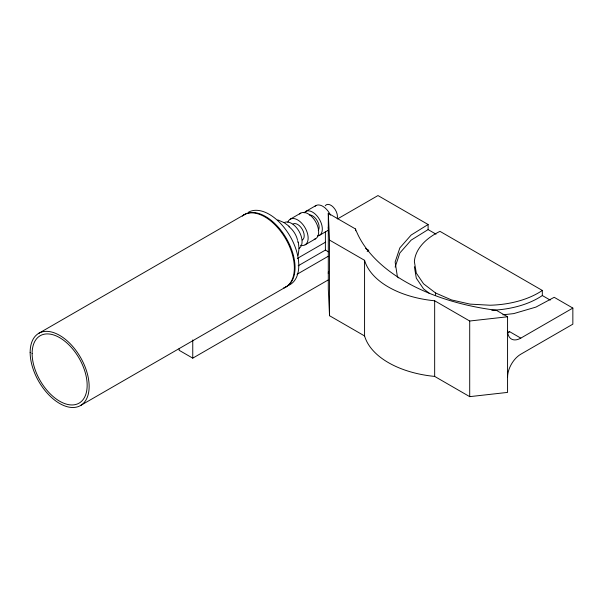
<?xml version="1.0" encoding="UTF-8"?>
<svg xmlns="http://www.w3.org/2000/svg" width="603" height="603" viewBox="0 0 603 603"><rect width="100%" height="100%" fill="white"/><g stroke="black" fill="none" stroke-linecap="round" stroke-linejoin="round"><path stroke-width="0.9" d="M298.199 255.303L299.02 248.398L298.327 242.082M395.138 267.091L399.864 252.966L411.14 240.137L428.107 229.592L428.107 224.504L377.975 195.56L337.522 218.919M428.107 224.504L411.14 235.042L399.864 247.871L395.138 261.996L397.332 276.325L398.372 277.893M38.788 333.308L244.011 214.826M290.254 219.175L300.769 213.1M305.706 211.465L315.882 205.585M319.477 235.321L328.092 230.346M305.08 244.848L315.595 238.773M297.287 258.468L325.71 242.059M298.191 265.787L325.386 250.087L328.401 251.82M296.978 274.32L328.168 256.305M80.501 405.555L285.724 287.066M367.152 251.21L368.712 250.313L365.508 248.466M179.181 348.496L179.181 350.32L192.756 358.152L328.092 280.018M507.877 332.524A18.708 10.801 -60 0 0 509.603 331.658L520.796 338.125L572.85 308.073L572.85 324.165L520.796 354.217A18.708 10.801 -60 0 0 507.568 377.131M507.259 332.999L509.603 331.658M328.296 213.274L329.532 240.084L364.574 260.323A85.49 49.356 0 0 0 434.665 300.784L469.707 321.015L507.568 316.779L507.568 392.402L469.707 396.646L434.665 376.415A85.49 49.356 0 0 1 364.574 335.946L329.532 315.716L328.296 288.905L328.296 213.274L355.484 228.967A184.088 106.286 0 0 0 496.314 310.281L507.568 316.779M502.842 314.819L513.718 313.605L535.939 307.093L554.195 297.302L572.85 308.073M277.764 219.907L284.149 222.643A14.871 8.585 60 0 1 298.998 231.243A14.871 8.585 60 0 1 298.998 248.413M542.323 290.45L439.979 231.356A72.616 41.924 0 0 0 414.382 261.612L416.304 273.076L423.555 283.802L435.585 292.983L451.489 299.925L470.069 304.116L489.915 305.224A72.616 41.924 0 0 0 542.323 290.45L542.323 295.538L550.238 300.106M428.107 229.592L436.022 234.168M284.149 222.643L289.274 226.404M429.215 293.209L423.555 288.89L416.304 278.164L414.382 266.707M469.707 321.015L469.707 396.646M435.585 292.983L435.585 295.53M434.665 300.784L434.665 376.415M364.574 260.323L364.574 335.946M355.484 228.967L355.484 230.798M329.532 240.084L329.532 315.716M325.386 231.499L325.386 250.087M192.756 339.949L192.756 358.152M328.409 228.914A18.708 10.801 -60 0 1 328.296 226.984M520.796 338.125A18.708 10.801 -60 0 1 507.568 330.482M328.296 273.626A18.708 10.801 -60 0 1 328.409 271.569M542.323 295.538A72.616 41.924 0 0 1 491.799 310.259M368.712 250.313A18.708 10.801 -60 0 1 367.559 250.923M248.406 212.256A41.735 24.097 60 0 1 291.279 238.396A41.735 24.097 60 0 1 287.676 285.664M242.474 215.987A41.735 24.097 60 0 1 286.41 238.509A41.735 24.097 60 0 1 283.945 287.819M242.519 215.821A41.713 24.082 60 0 1 285.724 238.901A41.713 24.082 60 0 1 284.111 287.865M288.86 226.638A14.871 8.585 60 0 1 297.445 239.738M297.648 240.605A14.871 8.585 60 0 1 297.912 242.316M293.035 223.984A9.264 5.344 60 0 1 302.299 229.336A9.264 5.344 60 0 1 302.299 240.032M287.819 222.183A14.826 8.555 60 0 1 305.389 228.296A14.826 8.555 60 0 1 300.377 245.263M309.316 214.954A9.264 5.344 60 0 1 317.223 220.721A9.264 5.344 60 0 1 318.263 230.452M299.593 214.042A14.826 8.555 60 0 1 315.595 221.663A14.826 8.555 60 0 1 314.193 239.323M304.153 212.897A13.771 7.952 60 0 1 319.477 219.417A13.771 7.952 60 0 1 317.464 235.946M314.789 206.46A13.771 7.952 60 0 1 330.497 215.135M325.236 205.759A9.264 5.344 60 0 1 333.414 207.274A9.264 5.344 60 0 1 337.235 218.429M30.15 352.401A41.713 24.082 60 0 0 74.395 407.44A41.713 24.082 60 0 0 74.395 348.451A41.713 24.082 60 0 0 30.15 352.401M32.125 353.546A38.916 22.469 60 0 0 73.4 404.892A38.916 22.469 60 0 0 73.4 349.853A38.916 22.469 60 0 0 32.125 353.546"/></g></svg>
